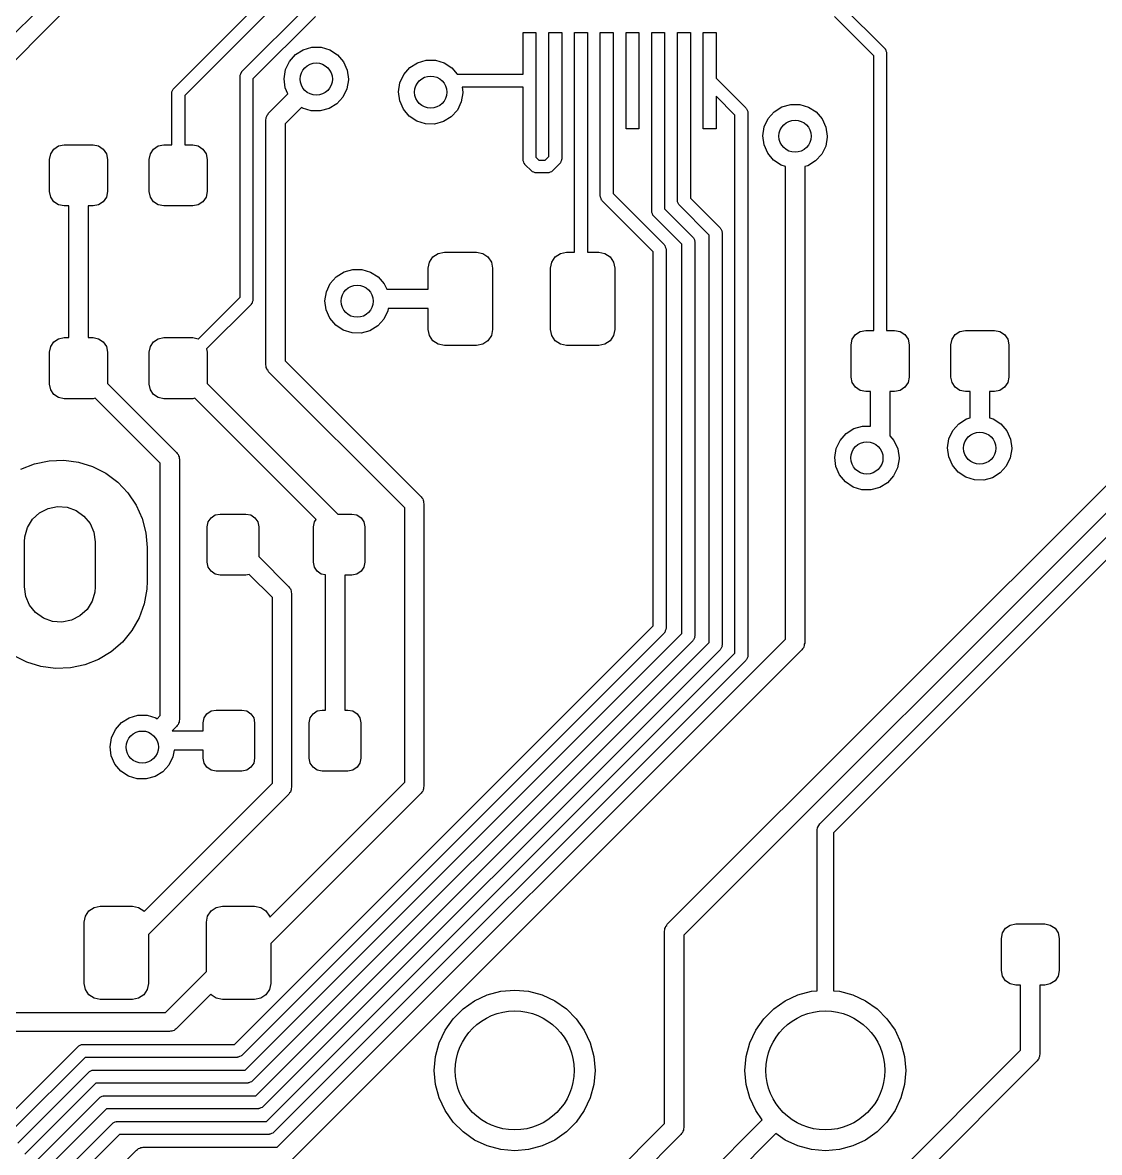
# Model space of a CAD drawing. Extents: x 74 to 208, y -143 to -31.
# Drawn here: x 88.04 to 104.78, y -90.56 to -72.99 of the extents above; entities that cross this region are included whole.
import ezdxf

# ---------------------------------------------------------------- set-up
doc = ezdxf.new("R2010")
doc.units = 0
doc.layers.add('BLACK', color=7, linetype='CONTINUOUS')

msp = doc.modelspace()

# ---------------------------------------------------------------- linework, layer by layer
at = {"layer": 'BLACK', "linetype": 'CONTINUOUS'}
for p, q in [((90.3917, -74.0081), (92.0814, -72.3184)), ((92.1935, -72.4891), (90.5624, -74.1202)), ((87.4902, -73.5805), (88.4782, -72.5925)), ((91.4532, -73.7463), (92.4816, -72.7179)), ((100.775, -72.7179), (101.445, -73.3877)), ((88.6258, -72.8692), (87.6584, -73.8366)), ((92.5938, -72.8886), (91.6239, -73.8585)), ((101.274, -73.4998), (100.663, -72.8886)), ((95.8232, -73.7886), (95.8232, -73.1386)), ((95.8232, -73.1386), (96.0232, -73.1386)), ((96.0232, -73.1386), (96.0232, -75.078)), ((96.2232, -75.065), (96.2232, -73.1386)), ((96.2232, -73.1386), (96.4232, -73.1386)), ((96.4232, -73.1386), (96.4232, -75.1064)), ((96.6232, -76.5564), (96.6232, -73.1386)), ((96.6232, -73.1386), (96.8232, -73.1386)), ((96.8232, -73.1386), (96.8232, -76.5564)), ((97.0232, -75.6856), (97.0232, -73.1386)), ((97.0232, -73.1386), (97.2232, -73.1386)), ((97.2232, -73.1386), (97.2232, -75.6442)), ((97.4232, -74.6386), (97.4232, -73.1386)), ((97.4232, -73.1386), (97.6232, -73.1386)), ((97.6232, -73.1386), (97.6232, -74.6386)), ((97.8232, -75.9206), (97.8232, -73.1386)), ((97.8232, -73.1386), (98.0232, -73.1386)), ((98.0232, -73.1386), (98.0232, -75.8792)), ((98.2232, -75.7556), (98.2232, -73.1386)), ((98.2232, -73.1386), (98.4232, -73.1386)), ((98.4232, -73.1386), (98.4232, -75.7142)), ((98.6232, -74.6386), (98.6232, -73.1386)), ((98.6232, -73.1386), (98.8232, -73.1386)), ((98.8232, -73.1386), (98.8232, -73.8472)), ((92.2843, -73.4824), (92.4042, -73.4068)), ((92.4042, -73.4068), (92.5405, -73.3678)), ((92.5405, -73.3678), (92.6823, -73.3687)), ((92.6823, -73.3687), (92.8181, -73.4093)), ((92.8181, -73.4093), (92.9371, -73.4864)), ((101.445, -73.3877), (101.449, -73.3949)), ((101.449, -73.3949), (101.455, -73.3996)), ((101.455, -73.3996), (101.462, -73.4219)), ((101.462, -73.4219), (101.473, -73.4428)), ((92.1302, -73.717), (92.1905, -73.5887)), ((92.1905, -73.5887), (92.2843, -73.4824)), ((92.9371, -73.4864), (93.0296, -73.5938)), ((93.0296, -73.5938), (93.0883, -73.7229)), ((94.0623, -73.6856), (94.1822, -73.61)), ((94.1822, -73.61), (94.3185, -73.571)), ((94.3185, -73.571), (94.4603, -73.5719)), ((94.4603, -73.5719), (94.5961, -73.6125)), ((94.5961, -73.6125), (94.7151, -73.6896)), ((101.274, -77.7716), (101.274, -73.4998)), ((101.473, -73.4428), (101.472, -73.4507)), ((101.472, -73.4507), (101.474, -73.4584)), ((101.474, -73.4584), (101.474, -77.7716)), ((91.4251, -73.8014), (91.4358, -73.7805)), ((91.4358, -73.7805), (91.443, -73.7583)), ((91.443, -73.7583), (91.4495, -73.7535)), ((91.4495, -73.7535), (91.4532, -73.7463)), ((92.1084, -73.8571), (92.1302, -73.717)), ((93.0883, -73.7229), (93.1084, -73.8632)), ((93.9082, -73.9202), (93.9685, -73.7919)), ((93.9685, -73.7919), (94.0623, -73.6856)), ((94.7151, -73.6896), (94.8004, -73.7886)), ((94.8004, -73.7886), (95.8232, -73.7886)), ((91.4239, -73.817), (91.4264, -73.8094)), ((91.4239, -77.2561), (91.4239, -73.817)), ((91.4264, -73.8094), (91.4251, -73.8014)), ((91.6239, -73.8585), (91.6239, -77.2975)), ((92.1268, -73.9977), (92.1084, -73.8571)), ((93.1083, -73.8754), (93.0847, -74.0152)), ((93.1084, -73.8632), (93.1083, -73.8754)), ((93.8864, -74.0603), (93.9082, -73.9202)), ((98.8232, -73.8472), (99.2878, -74.3118)), ((90.3624, -74.0788), (90.3649, -74.0711)), ((90.3624, -74.8868), (90.3624, -74.0788)), ((90.3636, -74.0632), (90.3743, -74.0423)), ((90.3649, -74.0711), (90.3636, -74.0632)), ((90.3743, -74.0423), (90.3815, -74.02)), ((90.3815, -74.02), (90.388, -74.0153)), ((90.388, -74.0153), (90.3917, -74.0081)), ((90.5624, -74.1202), (90.5624, -74.8868)), ((91.8673, -74.3921), (92.1681, -74.0914)), ((92.1681, -74.0914), (92.1268, -73.9977)), ((93.0229, -74.1428), (92.9278, -74.2479)), ((93.0847, -74.0152), (93.0229, -74.1428)), ((93.9048, -74.2009), (93.8864, -74.0603)), ((94.8863, -74.0786), (94.8627, -74.2184)), ((95.8232, -73.9886), (94.8753, -73.9886)), ((94.8753, -73.9886), (94.8864, -74.0664)), ((94.8864, -74.0664), (94.8863, -74.0786)), ((95.8232, -75.1194), (95.8232, -73.9886)), ((99.1171, -74.4239), (98.8232, -74.13)), ((98.8232, -74.13), (98.8232, -74.6386)), ((92.3788, -74.3049), (92.1234, -74.5603)), ((92.3931, -74.3145), (92.3788, -74.3049)), ((92.5285, -74.3568), (92.3931, -74.3145)), ((92.9278, -74.2479), (92.807, -74.3221)), ((93.9619, -74.3306), (93.9048, -74.2009)), ((94.8627, -74.2184), (94.8009, -74.346)), ((99.2878, -74.3118), (99.2915, -74.319)), ((99.2915, -74.319), (99.298, -74.3237)), ((99.7265, -74.3714), (99.8464, -74.2958)), ((99.8464, -74.2958), (99.9827, -74.2568)), ((99.9827, -74.2568), (100.125, -74.2577)), ((100.125, -74.2577), (100.26, -74.2983)), ((100.26, -74.2983), (100.379, -74.3754)), ((91.8234, -74.4982), (91.8285, -74.4791)), ((91.8285, -74.4594), (91.8384, -74.4423)), ((91.8285, -74.4791), (91.8285, -74.4594)), ((91.8384, -74.4423), (91.8435, -74.4232)), ((91.8435, -74.4232), (91.8575, -74.4092)), ((91.8575, -74.4092), (91.8673, -74.3921)), ((92.6702, -74.3594), (92.5285, -74.3568)), ((92.807, -74.3221), (92.6702, -74.3594)), ((94.0531, -74.4391), (93.9619, -74.3306)), ((94.1711, -74.5177), (94.0531, -74.4391)), ((94.7058, -74.4511), (94.585, -74.5253)), ((94.8009, -74.346), (94.7058, -74.4511)), ((99.1171, -82.7908), (99.1171, -74.4239)), ((99.298, -74.3237), (99.3052, -74.346)), ((99.3052, -74.346), (99.3159, -74.3669)), ((99.3159, -74.3669), (99.3146, -74.3748)), ((99.3146, -74.3748), (99.3171, -74.3825)), ((99.3171, -74.3825), (99.3171, -82.8323)), ((99.5724, -74.606), (99.6327, -74.4777)), ((99.6327, -74.4777), (99.7265, -74.3714)), ((100.379, -74.3754), (100.472, -74.4828)), ((100.472, -74.4828), (100.531, -74.6119)), ((91.8234, -78.3082), (91.8234, -74.4982)), ((92.1234, -74.5603), (92.1234, -78.2461)), ((94.3065, -74.56), (94.1711, -74.5177)), ((94.4482, -74.5626), (94.3065, -74.56)), ((94.585, -74.5253), (94.4482, -74.5626)), ((97.6232, -74.6386), (97.4232, -74.6386)), ((98.8232, -74.6386), (98.6232, -74.6386)), ((99.5506, -74.7461), (99.5724, -74.606)), ((100.531, -74.6119), (100.551, -74.7522)), ((99.569, -74.8867), (99.5506, -74.7461)), ((100.55, -74.7644), (100.527, -74.9042)), ((100.551, -74.7522), (100.55, -74.7644)), ((88.4795, -75.0257), (88.5283, -74.9527)), ((88.5283, -74.9527), (88.6013, -74.9039)), ((88.6013, -74.9039), (88.6874, -74.8868)), ((88.6874, -74.8868), (89.1374, -74.8868)), ((89.1374, -74.8868), (89.2235, -74.9039)), ((89.2235, -74.9039), (89.2965, -74.9527)), ((89.2965, -74.9527), (89.3453, -75.0257)), ((90.0295, -75.0257), (90.0783, -74.9527)), ((90.0783, -74.9527), (90.1513, -74.9039)), ((90.1513, -74.9039), (90.2374, -74.8868)), ((90.2374, -74.8868), (90.3624, -74.8868)), ((90.5624, -74.8868), (90.6874, -74.8868)), ((90.6874, -74.8868), (90.7735, -74.9039)), ((90.7735, -74.9039), (90.8465, -74.9527)), ((90.8465, -74.9527), (90.8953, -75.0257)), ((99.6261, -75.0164), (99.569, -74.8867)), ((99.7173, -75.1249), (99.6261, -75.0164)), ((100.527, -74.9042), (100.465, -75.0318)), ((88.4624, -75.1118), (88.4795, -75.0257)), ((88.4624, -75.6118), (88.4624, -75.1118)), ((89.3453, -75.0257), (89.3624, -75.1118)), ((89.3624, -75.1118), (89.3624, -75.6118)), ((90.0124, -75.1118), (90.0295, -75.0257)), ((90.0124, -75.6118), (90.0124, -75.1118)), ((90.8953, -75.0257), (90.9124, -75.1118)), ((90.9124, -75.1118), (90.9124, -75.6118)), ((95.8257, -75.1271), (95.8232, -75.1194)), ((95.8244, -75.135), (95.8257, -75.1271)), ((95.8351, -75.1559), (95.8244, -75.135)), ((95.8423, -75.1782), (95.8351, -75.1559)), ((95.8488, -75.1829), (95.8423, -75.1782)), ((95.8525, -75.1901), (95.8488, -75.1829)), ((95.9571, -75.2947), (95.8525, -75.1901)), ((96.0232, -75.078), (96.0692, -75.124)), ((96.0692, -75.124), (96.1642, -75.124)), ((96.1642, -75.124), (96.2232, -75.065)), ((96.3939, -75.1771), (96.2763, -75.2947)), ((96.3976, -75.1699), (96.3939, -75.1771)), ((96.4041, -75.1652), (96.3976, -75.1699)), ((96.4113, -75.1429), (96.4041, -75.1652)), ((96.422, -75.122), (96.4113, -75.1429)), ((96.4232, -75.1064), (96.4207, -75.1141)), ((96.4207, -75.1141), (96.422, -75.122)), ((99.8353, -75.2035), (99.7173, -75.1249)), ((100.37, -75.1369), (100.249, -75.2111)), ((100.465, -75.0318), (100.37, -75.1369)), ((95.9643, -75.2984), (95.9571, -75.2947)), ((95.969, -75.3049), (95.9643, -75.2984)), ((95.9913, -75.3121), (95.969, -75.3049)), ((96.0122, -75.3228), (95.9913, -75.3121)), ((96.0201, -75.3215), (96.0122, -75.3228)), ((96.0278, -75.324), (96.0201, -75.3215)), ((96.2056, -75.324), (96.0278, -75.324)), ((96.2133, -75.3215), (96.2056, -75.324)), ((96.2212, -75.3228), (96.2133, -75.3215)), ((96.2421, -75.3121), (96.2212, -75.3228)), ((96.2644, -75.3049), (96.2421, -75.3121)), ((96.2691, -75.2984), (96.2644, -75.3049)), ((96.2763, -75.2947), (96.2691, -75.2984)), ((99.9006, -75.2239), (99.8353, -75.2035)), ((99.9006, -82.5723), (99.9006, -75.2239)), ((100.249, -75.2111), (100.201, -75.2243)), ((100.201, -75.2243), (100.201, -82.6344)), ((88.4795, -75.6979), (88.4624, -75.6118)), ((88.5283, -75.7709), (88.4795, -75.6979)), ((89.3453, -75.6979), (89.2965, -75.7709)), ((89.3624, -75.6118), (89.3453, -75.6979)), ((90.0295, -75.6979), (90.0124, -75.6118)), ((90.0783, -75.7709), (90.0295, -75.6979)), ((90.8953, -75.6979), (90.8465, -75.7709)), ((90.9124, -75.6118), (90.8953, -75.6979)), ((97.0257, -75.6933), (97.0232, -75.6856)), ((97.0244, -75.7012), (97.0257, -75.6933)), ((97.0351, -75.7221), (97.0244, -75.7012)), ((97.0423, -75.7444), (97.0351, -75.7221)), ((97.2232, -75.6442), (98.0161, -76.4371)), ((98.4232, -75.7142), (98.8883, -76.1793)), ((88.6013, -75.8197), (88.5283, -75.7709)), ((88.6874, -75.8368), (88.6013, -75.8197)), ((88.7624, -75.8368), (88.6874, -75.8368)), ((88.7624, -77.884), (88.7624, -75.8368)), ((89.1374, -75.8368), (89.0624, -75.8368)), ((89.0624, -75.8368), (89.0624, -77.884)), ((89.2235, -75.8197), (89.1374, -75.8368)), ((89.2965, -75.7709), (89.2235, -75.8197)), ((90.1513, -75.8197), (90.0783, -75.7709)), ((90.2374, -75.8368), (90.1513, -75.8197)), ((90.6874, -75.8368), (90.2374, -75.8368)), ((90.7735, -75.8197), (90.6874, -75.8368)), ((90.8465, -75.7709), (90.7735, -75.8197)), ((97.0488, -75.7491), (97.0423, -75.7444)), ((97.0525, -75.7563), (97.0488, -75.7491)), ((97.8454, -76.5492), (97.0525, -75.7563)), ((98.0232, -75.8792), (98.4634, -76.3194)), ((98.2257, -75.7633), (98.2232, -75.7556)), ((98.2244, -75.7713), (98.2257, -75.7633)), ((98.2351, -75.7921), (98.2244, -75.7713)), ((98.2423, -75.8144), (98.2351, -75.7921)), ((98.2488, -75.8192), (98.2423, -75.8144)), ((98.2525, -75.8264), (98.2488, -75.8192)), ((98.7176, -76.2915), (98.2525, -75.8264)), ((97.8257, -75.9283), (97.8232, -75.9206)), ((97.8244, -75.9363), (97.8257, -75.9283)), ((97.8351, -75.9571), (97.8244, -75.9363)), ((97.8423, -75.9794), (97.8351, -75.9571)), ((97.8488, -75.9841), (97.8423, -75.9794)), ((97.8525, -75.9913), (97.8488, -75.9841)), ((98.2927, -76.4315), (97.8525, -75.9913)), ((98.8883, -76.1793), (98.892, -76.1865)), ((98.892, -76.1865), (98.8985, -76.1913)), ((98.8985, -76.1913), (98.9057, -76.2135)), ((98.9057, -76.2135), (98.9164, -76.2344)), ((98.9164, -76.2344), (98.9151, -76.2424)), ((98.9151, -76.2424), (98.9176, -76.25)), ((98.9176, -76.25), (98.9176, -82.6668)), ((98.4634, -76.3194), (98.4671, -76.3266)), ((98.4671, -76.3266), (98.4736, -76.3313)), ((98.4736, -76.3313), (98.4808, -76.3536)), ((98.4808, -76.3536), (98.4915, -76.3745)), ((98.4915, -76.3745), (98.4902, -76.3824)), ((98.4902, -76.3824), (98.4927, -76.3901)), ((98.4927, -76.3901), (98.4927, -82.5267)), ((98.7176, -82.6254), (98.7176, -76.2915)), ((94.4224, -76.6296), (94.5035, -76.5754)), ((94.5035, -76.5754), (94.5992, -76.5564)), ((94.5992, -76.5564), (95.0992, -76.5564)), ((95.0992, -76.5564), (95.1949, -76.5754)), ((95.1949, -76.5754), (95.276, -76.6296)), ((96.3224, -76.6296), (96.4035, -76.5754)), ((96.4035, -76.5754), (96.4992, -76.5564)), ((96.4992, -76.5564), (96.6232, -76.5564)), ((96.8232, -76.5564), (96.9992, -76.5564)), ((96.9992, -76.5564), (97.0949, -76.5754)), ((97.0949, -76.5754), (97.176, -76.6296)), ((97.8454, -82.3676), (97.8454, -76.5492)), ((98.0161, -76.4371), (98.0198, -76.4443)), ((98.0198, -76.4443), (98.0263, -76.449)), ((98.0263, -76.449), (98.0335, -76.4713)), ((98.0335, -76.4713), (98.0442, -76.4922)), ((98.0442, -76.4922), (98.0429, -76.5001)), ((98.0429, -76.5001), (98.0454, -76.5078)), ((98.0454, -76.5078), (98.0454, -82.409)), ((98.2927, -82.4853), (98.2927, -76.4315)), ((94.3492, -76.8064), (94.3682, -76.7107)), ((94.3682, -76.7107), (94.4224, -76.6296)), ((95.276, -76.6296), (95.3302, -76.7107)), ((95.3302, -76.7107), (95.3492, -76.8064)), ((96.2492, -76.8064), (96.2682, -76.7107)), ((96.2682, -76.7107), (96.3224, -76.6296)), ((97.176, -76.6296), (97.2302, -76.7107)), ((97.2302, -76.7107), (97.2492, -76.8064)), ((92.8255, -77.0431), (92.9193, -76.9368)), ((92.9193, -76.9368), (93.0392, -76.8612)), ((93.0392, -76.8612), (93.1755, -76.8222)), ((93.1755, -76.8222), (93.3173, -76.8231)), ((93.3173, -76.8231), (93.4531, -76.8637)), ((93.4531, -76.8637), (93.5721, -76.9408)), ((93.5721, -76.9408), (93.6646, -77.0482)), ((94.3492, -77.1314), (94.3492, -76.8064)), ((95.3492, -76.8064), (95.3492, -77.7564)), ((96.2492, -77.7564), (96.2492, -76.8064)), ((97.2492, -76.8064), (97.2492, -77.7564)), ((92.7652, -77.1714), (92.8255, -77.0431)), ((93.6646, -77.0482), (93.7024, -77.1314)), ((93.7024, -77.1314), (94.3492, -77.1314)), ((90.7767, -77.9033), (91.4239, -77.2561)), ((91.6239, -77.2975), (91.6214, -77.3052)), ((91.6214, -77.3052), (91.6227, -77.3131)), ((92.7434, -77.3115), (92.7652, -77.1714)), ((91.5946, -77.3682), (90.9027, -78.0601)), ((91.5983, -77.361), (91.5946, -77.3682)), ((91.6048, -77.3563), (91.5983, -77.361)), ((91.612, -77.334), (91.6048, -77.3563)), ((91.6227, -77.3131), (91.612, -77.334)), ((92.7618, -77.4521), (92.7434, -77.3115)), ((92.8189, -77.5818), (92.7618, -77.4521)), ((93.7197, -77.4696), (93.6579, -77.5972)), ((93.7262, -77.4314), (93.7197, -77.4696)), ((94.3492, -77.4314), (93.7262, -77.4314)), ((94.3492, -77.7564), (94.3492, -77.4314)), ((92.9101, -77.6903), (92.8189, -77.5818)), ((93.6579, -77.5972), (93.5628, -77.7023)), ((93.0281, -77.7689), (92.9101, -77.6903)), ((93.1635, -77.8112), (93.0281, -77.7689)), ((93.3052, -77.8138), (93.1635, -77.8112)), ((93.442, -77.7765), (93.3052, -77.8138)), ((93.5628, -77.7023), (93.442, -77.7765)), ((94.3682, -77.8521), (94.3492, -77.7564)), ((95.3492, -77.7564), (95.3302, -77.8521)), ((96.2682, -77.8521), (96.2492, -77.7564)), ((97.2492, -77.7564), (97.2302, -77.8521)), ((100.99, -77.8375), (101.063, -77.7887)), ((101.063, -77.7887), (101.149, -77.7716)), ((101.149, -77.7716), (101.274, -77.7716)), ((101.474, -77.7716), (101.599, -77.7716)), ((101.599, -77.7716), (101.685, -77.7887)), ((101.685, -77.7887), (101.758, -77.8375)), ((102.54, -77.8375), (102.613, -77.7887)), ((102.613, -77.7887), (102.699, -77.7716)), ((102.699, -77.7716), (103.149, -77.7716)), ((103.149, -77.7716), (103.235, -77.7887)), ((103.235, -77.7887), (103.308, -77.8375)), ((88.4795, -78.0229), (88.5283, -77.9499)), ((88.5283, -77.9499), (88.6013, -77.9011)), ((88.6013, -77.9011), (88.6874, -77.884)), ((88.6874, -77.884), (88.7624, -77.884)), ((89.0624, -77.884), (89.1374, -77.884)), ((89.1374, -77.884), (89.2235, -77.9011)), ((89.2235, -77.9011), (89.2965, -77.9499)), ((89.2965, -77.9499), (89.3453, -78.0229)), ((90.0295, -78.0229), (90.0783, -77.9499)), ((90.0783, -77.9499), (90.1513, -77.9011)), ((90.1513, -77.9011), (90.2374, -77.884)), ((90.2374, -77.884), (90.6874, -77.884)), ((90.6874, -77.884), (90.7735, -77.9011)), ((90.7735, -77.9011), (90.7767, -77.9033)), ((94.4224, -77.9332), (94.3682, -77.8521)), ((94.5035, -77.9874), (94.4224, -77.9332)), ((94.5992, -78.0064), (94.5035, -77.9874)), ((95.0992, -78.0064), (94.5992, -78.0064)), ((95.1949, -77.9874), (95.0992, -78.0064)), ((95.276, -77.9332), (95.1949, -77.9874)), ((95.3302, -77.8521), (95.276, -77.9332)), ((96.3224, -77.9332), (96.2682, -77.8521)), ((96.4035, -77.9874), (96.3224, -77.9332)), ((96.4992, -78.0064), (96.4035, -77.9874)), ((96.9992, -78.0064), (96.4992, -78.0064)), ((97.0949, -77.9874), (96.9992, -78.0064)), ((97.176, -77.9332), (97.0949, -77.9874)), ((97.2302, -77.8521), (97.176, -77.9332)), ((100.924, -77.9966), (100.941, -77.9105)), ((100.924, -78.4966), (100.924, -77.9966)), ((100.941, -77.9105), (100.99, -77.8375)), ((101.758, -77.8375), (101.807, -77.9105)), ((101.807, -77.9105), (101.824, -77.9966)), ((101.824, -77.9966), (101.824, -78.4966)), ((102.474, -77.9966), (102.491, -77.9105)), ((102.474, -78.4966), (102.474, -77.9966)), ((102.491, -77.9105), (102.54, -77.8375)), ((103.308, -77.8375), (103.357, -77.9105)), ((103.357, -77.9105), (103.374, -77.9966)), ((103.374, -77.9966), (103.374, -78.4966)), ((88.4624, -78.109), (88.4795, -78.0229)), ((88.4624, -78.609), (88.4624, -78.109)), ((89.3453, -78.0229), (89.3624, -78.109)), ((89.3624, -78.109), (89.3624, -78.5969)), ((90.0124, -78.109), (90.0295, -78.0229)), ((90.0124, -78.609), (90.0124, -78.109)), ((90.9027, -78.0601), (90.9124, -78.109)), ((90.9124, -78.109), (90.9124, -78.5969)), ((91.8285, -78.3273), (91.8234, -78.3082)), ((91.8285, -78.347), (91.8285, -78.3273)), ((91.8384, -78.3641), (91.8285, -78.347)), ((92.1234, -78.2461), (94.2385, -80.3611)), ((91.8435, -78.3832), (91.8384, -78.3641)), ((91.8575, -78.3972), (91.8435, -78.3832)), ((91.8673, -78.4143), (91.8575, -78.3972)), ((93.9824, -80.5293), (91.8673, -78.4143)), ((98.0649, -87.0077), (106.638, -78.4345)), ((100.941, -78.5827), (100.924, -78.4966)), ((101.824, -78.4966), (101.807, -78.5827)), ((102.491, -78.5827), (102.474, -78.4966)), ((103.374, -78.4966), (103.357, -78.5827)), ((88.4795, -78.6951), (88.4624, -78.609)), ((88.5283, -78.7681), (88.4795, -78.6951)), ((89.3624, -78.5969), (90.4361, -79.6705)), ((90.0295, -78.6951), (90.0124, -78.609)), ((90.0783, -78.7681), (90.0295, -78.6951)), ((90.9124, -78.5969), (92.9427, -80.6272)), ((106.786, -78.7112), (98.321, -87.1759)), ((100.99, -78.6557), (100.941, -78.5827)), ((101.063, -78.7045), (100.99, -78.6557)), ((101.149, -78.7216), (101.063, -78.7045)), ((101.685, -78.7045), (101.599, -78.7216)), ((101.758, -78.6557), (101.685, -78.7045)), ((101.807, -78.5827), (101.758, -78.6557)), ((102.54, -78.6557), (102.491, -78.5827)), ((102.613, -78.7045), (102.54, -78.6557)), ((102.699, -78.7216), (102.613, -78.7045)), ((103.235, -78.7045), (103.149, -78.7216)), ((103.308, -78.6557), (103.235, -78.7045)), ((103.357, -78.5827), (103.308, -78.6557)), ((88.6013, -78.8169), (88.5283, -78.7681)), ((88.6874, -78.834), (88.6013, -78.8169)), ((89.1374, -78.834), (88.6874, -78.834)), ((89.169, -78.8277), (89.1374, -78.834)), ((90.18, -79.8387), (89.169, -78.8277)), ((90.1513, -78.8169), (90.0783, -78.7681)), ((90.2374, -78.834), (90.1513, -78.8169)), ((90.6874, -78.834), (90.2374, -78.834)), ((90.719, -78.8277), (90.6874, -78.834)), ((92.6037, -80.7125), (90.719, -78.8277)), ((101.224, -78.7216), (101.149, -78.7216)), ((101.224, -79.2614), (101.224, -78.7216)), ((101.599, -78.7216), (101.524, -78.7216)), ((101.524, -78.7216), (101.524, -79.4109)), ((102.774, -78.7216), (102.699, -78.7216)), ((102.774, -79.1307), (102.774, -78.7216)), ((103.149, -78.7216), (103.074, -78.7216)), ((103.074, -78.7216), (103.074, -79.1329)), ((100.434, -85.4441), (106.668, -79.2104)), ((102.503, -79.3291), (102.597, -79.2228)), ((102.597, -79.2228), (102.717, -79.1472)), ((102.717, -79.1472), (102.774, -79.1307)), ((103.074, -79.1329), (103.131, -79.1497)), ((103.131, -79.1497), (103.249, -79.2268)), ((103.249, -79.2268), (103.342, -79.3342)), ((100.75, -79.4815), (100.844, -79.3752)), ((100.844, -79.3752), (100.964, -79.2996)), ((100.964, -79.2996), (101.1, -79.2606)), ((101.1, -79.2606), (101.224, -79.2614)), ((101.524, -79.4109), (101.589, -79.4866)), ((102.443, -79.4574), (102.503, -79.3291)), ((103.342, -79.3342), (103.401, -79.4633)), ((106.808, -79.4238), (100.647, -85.5843)), ((100.69, -79.6098), (100.75, -79.4815)), ((101.589, -79.4866), (101.648, -79.6157)), ((102.421, -79.5975), (102.443, -79.4574)), ((103.401, -79.4633), (103.421, -79.6036)), ((90.4361, -79.6705), (90.4459, -79.6876)), ((90.4459, -79.6876), (90.4599, -79.7016)), ((90.4599, -79.7016), (90.465, -79.7207)), ((90.465, -79.7207), (90.4749, -79.7378)), ((90.4749, -79.7378), (90.4749, -79.7575)), ((90.4749, -79.7575), (90.48, -79.7766)), ((100.668, -79.7499), (100.69, -79.6098)), ((100.687, -79.8905), (100.668, -79.7499)), ((101.648, -79.6157), (101.668, -79.756)), ((101.668, -79.756), (101.668, -79.7682)), ((102.439, -79.7381), (102.421, -79.5975)), ((102.496, -79.8678), (102.439, -79.7381)), ((103.397, -79.7556), (103.335, -79.8832)), ((103.421, -79.6158), (103.397, -79.7556)), ((103.421, -79.6036), (103.421, -79.6158)), ((88.0153, -79.9318), (88.2292, -79.8474)), ((88.2292, -79.8474), (88.4543, -79.8001)), ((88.4543, -79.8001), (88.6841, -79.7915)), ((88.6841, -79.7915), (88.912, -79.8217)), ((88.912, -79.8217), (89.1317, -79.8899)), ((89.1317, -79.8899), (89.3367, -79.9941)), ((90.18, -83.7625), (90.18, -79.8387)), ((90.48, -79.7766), (90.48, -83.8246)), ((100.744, -80.0202), (100.687, -79.8905)), ((101.645, -79.908), (101.583, -80.0356)), ((101.668, -79.7682), (101.645, -79.908)), ((102.588, -79.9763), (102.496, -79.8678)), ((103.335, -79.8832), (103.24, -79.9883)), ((89.3367, -79.9941), (89.5212, -80.1314)), ((100.835, -80.1287), (100.744, -80.0202)), ((101.583, -80.0356), (101.488, -80.1407)), ((102.706, -80.0549), (102.588, -79.9763)), ((102.841, -80.0972), (102.706, -80.0549)), ((102.983, -80.0998), (102.841, -80.0972)), ((103.119, -80.0625), (102.983, -80.0998)), ((103.24, -79.9883), (103.119, -80.0625)), ((89.5212, -80.1314), (89.6799, -80.2978)), ((100.953, -80.2073), (100.835, -80.1287)), ((101.088, -80.2496), (100.953, -80.2073)), ((101.23, -80.2522), (101.088, -80.2496)), ((101.367, -80.2149), (101.23, -80.2522)), ((101.488, -80.1407), (101.367, -80.2149)), ((89.6799, -80.2978), (89.8083, -80.4886)), ((94.2385, -80.3611), (94.2483, -80.3782)), ((94.2483, -80.3782), (94.2623, -80.3922)), ((94.2623, -80.3922), (94.2674, -80.4113)), ((94.2674, -80.4113), (94.2773, -80.4284)), ((94.2773, -80.4284), (94.2773, -80.4481)), ((94.2773, -80.4481), (94.2824, -80.4672)), ((94.2824, -80.4672), (94.2824, -84.8614)), ((88.1962, -80.7094), (88.3061, -80.6084)), ((88.3061, -80.6084), (88.4391, -80.5406)), ((88.4391, -80.5406), (88.5855, -80.5111)), ((88.5855, -80.5111), (88.7344, -80.522)), ((88.7344, -80.522), (88.8748, -80.5726)), ((88.8748, -80.5726), (88.9965, -80.6591)), ((89.8083, -80.4886), (89.9028, -80.6983)), ((90.9716, -80.6858), (91.0365, -80.6424)), ((91.0365, -80.6424), (91.113, -80.6272)), ((91.113, -80.6272), (91.513, -80.6272)), ((91.513, -80.6272), (91.5895, -80.6424)), ((91.5895, -80.6424), (91.6544, -80.6858)), ((92.9427, -80.6272), (93.163, -80.6272)), ((93.163, -80.6272), (93.2395, -80.6424)), ((93.2395, -80.6424), (93.3044, -80.6858)), ((93.9824, -84.7993), (93.9824, -80.5293)), ((88.1175, -80.8363), (88.1962, -80.7094)), ((88.9965, -80.6591), (89.0904, -80.7751)), ((89.0904, -80.7751), (89.1497, -80.9121)), ((89.9028, -80.6983), (89.9606, -80.9209)), ((90.913, -80.8272), (90.9282, -80.7507)), ((90.9282, -80.7507), (90.9716, -80.6858)), ((91.6544, -80.6858), (91.6978, -80.7507)), ((91.6978, -80.7507), (91.713, -80.8272)), ((92.563, -80.8272), (92.5782, -80.7507)), ((92.5782, -80.7507), (92.6037, -80.7125)), ((93.3044, -80.6858), (93.3478, -80.7507)), ((93.3478, -80.7507), (93.363, -80.8272)), ((88.07, -81.06), (88.0759, -80.9797)), ((88.0759, -80.9797), (88.1175, -80.8363)), ((89.1497, -80.9121), (89.17, -81.06)), ((89.9606, -80.9209), (89.98, -81.15)), ((90.913, -81.3772), (90.913, -80.8272)), ((91.713, -80.8272), (91.713, -81.2901)), ((92.563, -81.3772), (92.563, -80.8272)), ((93.363, -80.8272), (93.363, -81.3772)), ((88.07, -81.76), (88.07, -81.06)), ((89.17, -81.06), (89.17, -81.76)), ((89.98, -81.15), (89.98, -81.67)), ((91.713, -81.2901), (92.1811, -81.7581)), ((90.9282, -81.4537), (90.913, -81.3772)), ((90.9716, -81.5186), (90.9282, -81.4537)), ((91.0365, -81.562), (90.9716, -81.5186)), ((92.5782, -81.4537), (92.563, -81.3772)), ((92.6216, -81.5186), (92.5782, -81.4537)), ((92.6865, -81.562), (92.6216, -81.5186)), ((93.3044, -81.5186), (93.2395, -81.562)), ((93.3478, -81.4537), (93.3044, -81.5186)), ((93.363, -81.3772), (93.3478, -81.4537)), ((89.98, -81.67), (89.974, -81.798)), ((91.113, -81.5772), (91.0365, -81.562)), ((91.513, -81.5772), (91.113, -81.5772)), ((91.5654, -81.5668), (91.513, -81.5772)), ((91.925, -81.9263), (91.5654, -81.5668)), ((92.75, -81.5746), (92.6865, -81.562)), ((92.75, -83.6752), (92.75, -81.5746)), ((93.163, -81.5772), (93.05, -81.5772)), ((93.05, -81.5772), (93.05, -83.6752)), ((93.2395, -81.562), (93.163, -81.5772)), ((88.0903, -81.9079), (88.07, -81.76)), ((89.1641, -81.8403), (89.1225, -81.9837)), ((89.17, -81.76), (89.1641, -81.8403)), ((89.974, -81.798), (89.933, -82.0243)), ((92.1811, -81.7581), (92.1909, -81.7752)), ((92.1909, -81.7752), (92.2049, -81.7892)), ((92.2049, -81.7892), (92.21, -81.8083)), ((92.21, -81.8083), (92.2199, -81.8254)), ((92.2199, -81.8254), (92.2199, -81.8451)), ((92.2199, -81.8451), (92.225, -81.8642)), ((92.225, -81.8642), (92.225, -84.8766)), ((88.1495, -82.0449), (88.0903, -81.9079)), ((88.2435, -82.1609), (88.1495, -82.0449)), ((89.1225, -81.9837), (89.0438, -82.1106)), ((89.933, -82.0243), (89.8546, -82.2405)), ((91.925, -84.8145), (91.925, -81.9263)), ((88.3652, -82.2474), (88.2435, -82.1609)), ((88.9339, -82.2116), (88.8009, -82.2794)), ((89.0438, -82.1106), (88.9339, -82.2116)), ((88.5056, -82.298), (88.3652, -82.2474)), ((88.6545, -82.3089), (88.5056, -82.298)), ((88.8009, -82.2794), (88.6545, -82.3089)), ((89.8546, -82.2405), (89.7408, -82.4403)), ((91.3363, -88.8767), (97.8454, -82.3676)), ((89.7408, -82.4403), (89.595, -82.6181)), ((98.0161, -82.4797), (91.4484, -89.0474)), ((91.5018, -89.2762), (98.2927, -82.4853)), ((91.9982, -90.4747), (99.9006, -82.5723)), ((98.0198, -82.4725), (98.0161, -82.4797)), ((98.0263, -82.4678), (98.0198, -82.4725)), ((98.0335, -82.4455), (98.0263, -82.4678)), ((98.0442, -82.4247), (98.0335, -82.4455)), ((98.0454, -82.409), (98.0429, -82.4167)), ((98.0429, -82.4167), (98.0442, -82.4247)), ((98.4808, -82.5632), (98.4736, -82.5855)), ((98.4915, -82.5423), (98.4808, -82.5632)), ((98.4927, -82.5267), (98.4902, -82.5344)), ((98.4902, -82.5344), (98.4915, -82.5423)), ((89.595, -82.6181), (89.4213, -82.7689)), ((98.4634, -82.5974), (91.6139, -89.4469)), ((91.6673, -89.6757), (98.7176, -82.6254)), ((98.8883, -82.7375), (91.7794, -89.8464)), ((100.157, -82.7405), (92.1664, -90.7308)), ((98.4671, -82.5902), (98.4634, -82.5974)), ((98.4736, -82.5855), (98.4671, -82.5902)), ((98.892, -82.7303), (98.8883, -82.7375)), ((98.8985, -82.7256), (98.892, -82.7303)), ((98.9057, -82.7033), (98.8985, -82.7256)), ((98.9164, -82.6824), (98.9057, -82.7033)), ((98.9176, -82.6668), (98.9151, -82.6744)), ((98.9151, -82.6744), (98.9164, -82.6824)), ((100.167, -82.7234), (100.157, -82.7405)), ((100.181, -82.7094), (100.167, -82.7234)), ((100.186, -82.6904), (100.181, -82.7094)), ((100.195, -82.6733), (100.186, -82.6904)), ((100.201, -82.6344), (100.195, -82.6535)), ((100.195, -82.6535), (100.195, -82.6733)), ((88.1083, -82.9301), (87.9033, -82.8259)), ((88.328, -82.9983), (88.1083, -82.9301)), ((89.2247, -82.8882), (89.0108, -82.9726)), ((89.4213, -82.7689), (89.2247, -82.8882)), ((91.8327, -90.0752), (99.1171, -82.7908)), ((99.2878, -82.903), (91.9449, -90.2459)), ((99.2915, -82.8958), (99.2878, -82.903)), ((99.298, -82.891), (99.2915, -82.8958)), ((99.3052, -82.8688), (99.298, -82.891)), ((99.3159, -82.8479), (99.3052, -82.8688)), ((99.3171, -82.8323), (99.3146, -82.8399)), ((99.3146, -82.8399), (99.3159, -82.8479)), ((88.5559, -83.0285), (88.328, -82.9983)), ((88.7857, -83.0199), (88.5559, -83.0285)), ((89.0108, -82.9726), (88.7857, -83.0199)), ((89.5787, -83.871), (89.6986, -83.7954)), ((89.6986, -83.7954), (89.8349, -83.7564)), ((89.8349, -83.7564), (89.9767, -83.7573)), ((89.9767, -83.7573), (90.1125, -83.7979)), ((90.1125, -83.7979), (90.132, -83.8105)), ((90.132, -83.8105), (90.18, -83.7625)), ((90.85, -83.8752), (90.8652, -83.7987)), ((90.8652, -83.7987), (90.9086, -83.7338)), ((90.9086, -83.7338), (90.9735, -83.6904)), ((90.9735, -83.6904), (91.05, -83.6752)), ((91.05, -83.6752), (91.45, -83.6752)), ((91.45, -83.6752), (91.5265, -83.6904)), ((91.5265, -83.6904), (91.5914, -83.7338)), ((91.5914, -83.7338), (91.6348, -83.7987)), ((91.6348, -83.7987), (91.65, -83.8752)), ((92.5, -83.8752), (92.5152, -83.7987)), ((92.5152, -83.7987), (92.5586, -83.7338)), ((92.5586, -83.7338), (92.6235, -83.6904)), ((92.6235, -83.6904), (92.7, -83.6752)), ((92.7, -83.6752), (92.75, -83.6752)), ((93.05, -83.6752), (93.1, -83.6752)), ((93.1, -83.6752), (93.1765, -83.6904)), ((93.1765, -83.6904), (93.2414, -83.7338)), ((93.2414, -83.7338), (93.2848, -83.7987)), ((93.2848, -83.7987), (93.3, -83.8752)), ((89.4246, -84.1056), (89.4849, -83.9773)), ((89.4849, -83.9773), (89.5787, -83.871)), ((90.4361, -83.9307), (90.3665, -84.0002)), ((90.4459, -83.9136), (90.4361, -83.9307)), ((90.4599, -83.8996), (90.4459, -83.9136)), ((90.465, -83.8805), (90.4599, -83.8996)), ((90.4749, -83.8634), (90.465, -83.8805)), ((90.48, -83.8246), (90.4749, -83.8437)), ((90.4749, -83.8437), (90.4749, -83.8634)), ((90.85, -84.0002), (90.85, -83.8752)), ((91.65, -83.8752), (91.65, -84.4252)), ((92.5, -84.4252), (92.5, -83.8752)), ((93.3, -83.8752), (93.3, -84.4252)), ((89.4028, -84.2457), (89.4246, -84.1056)), ((90.3665, -84.0002), (90.85, -84.0002)), ((89.4212, -84.3863), (89.4028, -84.2457)), ((90.3966, -84.3002), (90.3791, -84.4038)), ((90.85, -84.3002), (90.3966, -84.3002)), ((90.85, -84.4252), (90.85, -84.3002)), ((89.4783, -84.516), (89.4212, -84.3863)), ((90.3791, -84.4038), (90.3173, -84.5314)), ((90.8652, -84.5017), (90.85, -84.4252)), ((90.9086, -84.5666), (90.8652, -84.5017)), ((91.6348, -84.5017), (91.5914, -84.5666)), ((91.65, -84.4252), (91.6348, -84.5017)), ((92.5152, -84.5017), (92.5, -84.4252)), ((92.5586, -84.5666), (92.5152, -84.5017)), ((93.2848, -84.5017), (93.2414, -84.5666)), ((93.3, -84.4252), (93.2848, -84.5017)), ((89.5695, -84.6245), (89.4783, -84.516)), ((89.6875, -84.7031), (89.5695, -84.6245)), ((90.2222, -84.6365), (90.1014, -84.7107)), ((90.3173, -84.5314), (90.2222, -84.6365)), ((90.9735, -84.61), (90.9086, -84.5666)), ((91.05, -84.6252), (90.9735, -84.61)), ((91.45, -84.6252), (91.05, -84.6252)), ((91.5265, -84.61), (91.45, -84.6252)), ((91.5914, -84.5666), (91.5265, -84.61)), ((92.6235, -84.61), (92.5586, -84.5666)), ((92.7, -84.6252), (92.6235, -84.61)), ((93.1, -84.6252), (92.7, -84.6252)), ((93.1765, -84.61), (93.1, -84.6252)), ((93.2414, -84.5666), (93.1765, -84.61)), ((89.8229, -84.7454), (89.6875, -84.7031)), ((89.9646, -84.748), (89.8229, -84.7454)), ((89.9313, -86.8081), (91.925, -84.8145)), ((90.1014, -84.7107), (89.9646, -84.748)), ((91.8837, -86.898), (93.9824, -84.7993)), ((94.2824, -84.8614), (94.2773, -84.8805)), ((92.1811, -84.9827), (89.9994, -87.1643)), ((94.2385, -84.9675), (91.8994, -87.3065)), ((92.1909, -84.9656), (92.1811, -84.9827)), ((92.2049, -84.9516), (92.1909, -84.9656)), ((92.21, -84.9325), (92.2049, -84.9516)), ((92.2199, -84.9154), (92.21, -84.9325)), ((92.225, -84.8766), (92.2199, -84.8957)), ((92.2199, -84.8957), (92.2199, -84.9154)), ((94.2483, -84.9504), (94.2385, -84.9675)), ((94.2623, -84.9364), (94.2483, -84.9504)), ((94.2674, -84.9173), (94.2623, -84.9364)), ((94.2773, -84.9002), (94.2674, -84.9173)), ((94.2773, -84.8805), (94.2773, -84.9002)), ((100.397, -85.5325), (100.401, -85.5105)), ((100.397, -88.0409), (100.397, -85.5325)), ((100.4, -85.5059), (100.402, -85.5034)), ((100.401, -85.5105), (100.4, -85.5059)), ((100.402, -85.5034), (100.403, -85.497)), ((100.403, -85.497), (100.419, -85.4711)), ((100.419, -85.4711), (100.434, -85.4441)), ((100.647, -85.5843), (100.647, -88.0409)), ((89.0726, -86.8004), (89.1537, -86.7462)), ((89.1537, -86.7462), (89.2494, -86.7272)), ((89.2494, -86.7272), (89.7494, -86.7272)), ((89.7494, -86.7272), (89.8451, -86.7462)), ((89.8451, -86.7462), (89.9262, -86.8004)), ((90.9726, -86.8004), (91.0537, -86.7462)), ((91.0537, -86.7462), (91.1494, -86.7272)), ((91.1494, -86.7272), (91.6494, -86.7272)), ((91.6494, -86.7272), (91.7451, -86.7462)), ((91.7451, -86.7462), (91.8262, -86.8004)), ((88.9994, -86.9772), (89.0184, -86.8815)), ((89.0184, -86.8815), (89.0726, -86.8004)), ((89.9262, -86.8004), (89.9313, -86.8081)), ((90.8994, -86.9772), (90.9184, -86.8815)), ((90.9184, -86.8815), (90.9726, -86.8004)), ((91.8262, -86.8004), (91.8804, -86.8815)), ((91.8804, -86.8815), (91.8837, -86.898)), ((88.9994, -87.9272), (88.9994, -86.9772)), ((90.8994, -87.7401), (90.8994, -86.9772)), ((98.021, -87.1138), (98.0261, -87.0947)), ((98.021, -90.1079), (98.021, -87.1138)), ((98.0261, -87.075), (98.036, -87.0579)), ((98.0261, -87.0947), (98.0261, -87.075)), ((98.036, -87.0579), (98.0411, -87.0388)), ((98.0411, -87.0388), (98.0551, -87.0248)), ((98.0551, -87.0248), (98.0649, -87.0077)), ((103.258, -87.2276), (103.275, -87.1415)), ((103.275, -87.1415), (103.324, -87.0685)), ((103.324, -87.0685), (103.396, -87.0197)), ((103.396, -87.0197), (103.483, -87.0026)), ((103.483, -87.0026), (103.933, -87.0026)), ((103.933, -87.0026), (104.019, -87.0197)), ((104.019, -87.0197), (104.092, -87.0685)), ((104.092, -87.0685), (104.14, -87.1415)), ((104.14, -87.1415), (104.158, -87.2276)), ((89.9994, -87.1643), (89.9994, -87.9272)), ((91.8994, -87.3065), (91.8994, -87.9272)), ((98.321, -87.1759), (98.321, -90.17)), ((103.258, -87.7276), (103.258, -87.2276)), ((104.158, -87.2276), (104.158, -87.7276)), ((90.2623, -88.3772), (90.8994, -87.7401)), ((103.275, -87.8137), (103.258, -87.7276)), ((103.324, -87.8867), (103.275, -87.8137)), ((104.14, -87.8137), (104.092, -87.8867)), ((104.158, -87.7276), (104.14, -87.8137)), ((89.0184, -88.0229), (88.9994, -87.9272)), ((89.0726, -88.104), (89.0184, -88.0229)), ((89.9804, -88.0229), (89.9262, -88.104)), ((89.9994, -87.9272), (89.9804, -88.0229)), ((91.8804, -88.0229), (91.8262, -88.104)), ((91.8994, -87.9272), (91.8804, -88.0229)), ((103.396, -87.9355), (103.324, -87.8867)), ((103.483, -87.9526), (103.396, -87.9355)), ((103.558, -87.9526), (103.483, -87.9526)), ((103.558, -88.965), (103.558, -87.9526)), ((103.933, -87.9526), (103.858, -87.9526)), ((103.858, -87.9526), (103.858, -89.0271)), ((104.019, -87.9355), (103.933, -87.9526)), ((104.092, -87.8867), (104.019, -87.9355)), ((89.1537, -88.1582), (89.0726, -88.104)), ((89.2494, -88.1772), (89.1537, -88.1582)), ((89.7494, -88.1772), (89.2494, -88.1772)), ((89.8451, -88.1582), (89.7494, -88.1772)), ((89.9262, -88.104), (89.8451, -88.1582)), ((90.9675, -88.0963), (90.4305, -88.6333)), ((90.9726, -88.104), (90.9675, -88.0963)), ((91.0537, -88.1582), (90.9726, -88.104)), ((91.1494, -88.1772), (91.0537, -88.1582)), ((91.6494, -88.1772), (91.1494, -88.1772)), ((91.7451, -88.1582), (91.6494, -88.1772)), ((91.8262, -88.104), (91.7451, -88.1582)), ((94.889, -88.3224), (95.0675, -88.1975)), ((95.0675, -88.1975), (95.265, -88.1054)), ((95.265, -88.1054), (95.4754, -88.049)), ((95.4754, -88.049), (95.6925, -88.03)), ((95.6925, -88.03), (95.9096, -88.049)), ((95.9096, -88.049), (96.12, -88.1054)), ((96.12, -88.1054), (96.3175, -88.1975)), ((96.3175, -88.1975), (96.496, -88.3224)), ((99.719, -88.3224), (99.8975, -88.1975)), ((99.8975, -88.1975), (100.095, -88.1054)), ((100.095, -88.1054), (100.305, -88.049)), ((100.305, -88.049), (100.397, -88.0409)), ((100.647, -88.0409), (100.74, -88.049)), ((100.74, -88.049), (100.95, -88.1054)), ((100.95, -88.1054), (101.147, -88.1975)), ((101.147, -88.1975), (101.326, -88.3224)), ((94.7349, -88.4765), (94.889, -88.3224)), ((96.496, -88.3224), (96.6501, -88.4765)), ((99.5649, -88.4765), (99.719, -88.3224)), ((101.326, -88.3224), (101.48, -88.4765)), ((87.0447, -88.3772), (90.2623, -88.3772)), ((94.61, -88.655), (94.7349, -88.4765)), ((96.6501, -88.4765), (96.775, -88.655)), ((99.44, -88.655), (99.5649, -88.4765)), ((101.48, -88.4765), (101.605, -88.655)), ((90.3244, -88.6772), (87.1855, -88.6772)), ((90.3435, -88.6721), (90.3244, -88.6772)), ((90.3632, -88.6721), (90.3435, -88.6721)), ((90.3803, -88.6622), (90.3632, -88.6721)), ((90.3994, -88.6571), (90.3803, -88.6622)), ((90.4134, -88.6431), (90.3994, -88.6571)), ((90.4305, -88.6333), (90.4134, -88.6431)), ((94.5179, -88.8525), (94.61, -88.655)), ((96.775, -88.655), (96.8671, -88.8525)), ((99.3479, -88.8525), (99.44, -88.655)), ((101.605, -88.655), (101.697, -88.8525)), ((88.905, -88.906), (88.9122, -88.9023)), ((88.9122, -88.9023), (88.9169, -88.8958)), ((88.9169, -88.8958), (88.9392, -88.8886)), ((88.9392, -88.8886), (88.9601, -88.8779)), ((88.9601, -88.8779), (88.968, -88.8792)), ((88.968, -88.8792), (88.9757, -88.8767)), ((88.9757, -88.8767), (91.3363, -88.8767)), ((94.4615, -89.0629), (94.5179, -88.8525)), ((96.8671, -88.8525), (96.9235, -89.0629)), ((99.2915, -89.0629), (99.3479, -88.8525)), ((101.697, -88.8525), (101.754, -89.0629)), ((87.801, -90.01), (88.905, -88.906)), ((89.0171, -89.0767), (87.9131, -90.1807)), ((91.3777, -89.0767), (89.0171, -89.0767)), ((91.3854, -89.0742), (91.3777, -89.0767)), ((91.3934, -89.0755), (91.3854, -89.0742)), ((91.4142, -89.0648), (91.3934, -89.0755)), ((91.4365, -89.0576), (91.4142, -89.0648)), ((91.4412, -89.0511), (91.4365, -89.0576)), ((91.4484, -89.0474), (91.4412, -89.0511)), ((94.4425, -89.28), (94.4615, -89.0629)), ((96.9235, -89.0629), (96.9425, -89.28)), ((99.2725, -89.28), (99.2915, -89.0629)), ((100.416, -92.1062), (103.558, -88.965)), ((101.754, -89.0629), (101.772, -89.28)), ((103.852, -89.066), (103.843, -89.0831)), ((103.858, -89.0271), (103.852, -89.0462)), ((103.852, -89.0462), (103.852, -89.066)), ((103.814, -89.1332), (100.672, -92.2744)), ((103.824, -89.1161), (103.814, -89.1332)), ((103.838, -89.1021), (103.824, -89.1161)), ((103.843, -89.0831), (103.838, -89.1021)), ((87.9665, -90.4095), (89.0705, -89.3055)), ((89.0705, -89.3055), (89.0777, -89.3018)), ((89.0777, -89.3018), (89.0824, -89.2953)), ((89.0824, -89.2953), (89.1047, -89.2881)), ((89.1047, -89.2881), (89.1255, -89.2774)), ((89.1255, -89.2774), (89.1335, -89.2787)), ((89.1335, -89.2787), (89.1412, -89.2762)), ((89.1412, -89.2762), (91.5018, -89.2762)), ((94.4615, -89.4971), (94.4425, -89.28)), ((96.9425, -89.28), (96.9235, -89.4971)), ((99.2915, -89.4971), (99.2725, -89.28)), ((101.772, -89.28), (101.754, -89.4971)), ((89.1826, -89.4762), (88.0786, -90.5802)), ((91.5432, -89.4762), (89.1826, -89.4762)), ((91.5509, -89.4737), (91.5432, -89.4762)), ((91.5588, -89.475), (91.5509, -89.4737)), ((91.5797, -89.4643), (91.5588, -89.475)), ((91.602, -89.4571), (91.5797, -89.4643)), ((91.6067, -89.4506), (91.602, -89.4571)), ((91.6139, -89.4469), (91.6067, -89.4506)), ((94.5179, -89.7075), (94.4615, -89.4971)), ((96.9235, -89.4971), (96.8671, -89.7075)), ((99.3479, -89.7075), (99.2915, -89.4971)), ((101.754, -89.4971), (101.697, -89.7075)), ((88.1319, -90.809), (89.2359, -89.705)), ((89.2359, -89.705), (89.2431, -89.7013)), ((89.2431, -89.7013), (89.2479, -89.6948)), ((89.2479, -89.6948), (89.2701, -89.6876)), ((89.2701, -89.6876), (89.291, -89.6769)), ((89.291, -89.6769), (89.299, -89.6782)), ((89.299, -89.6782), (89.3067, -89.6757)), ((89.3067, -89.6757), (91.6673, -89.6757)), ((94.61, -89.905), (94.5179, -89.7075)), ((96.8671, -89.7075), (96.775, -89.905)), ((99.44, -89.905), (99.3479, -89.7075)), ((101.697, -89.7075), (101.605, -89.905)), ((89.3481, -89.8757), (88.2441, -90.9797)), ((91.7087, -89.8757), (89.3481, -89.8757)), ((91.7163, -89.8732), (91.7087, -89.8757)), ((91.7243, -89.8745), (91.7163, -89.8732)), ((91.7452, -89.8638), (91.7243, -89.8745)), ((91.7675, -89.8566), (91.7452, -89.8638)), ((91.7722, -89.8501), (91.7675, -89.8566)), ((91.7794, -89.8464), (91.7722, -89.8501)), ((94.7349, -90.0835), (94.61, -89.905)), ((96.775, -89.905), (96.6501, -90.0835)), ((99.541, -90.0493), (99.44, -89.905)), ((101.605, -89.905), (101.48, -90.0835)), ((88.3337, -91.2085), (89.4377, -90.1045)), ((89.4377, -90.1045), (89.4449, -90.1008)), ((89.4449, -90.1008), (89.4496, -90.0943)), ((89.4496, -90.0943), (89.4719, -90.0871)), ((89.4719, -90.0871), (89.4928, -90.0764)), ((89.4928, -90.0764), (89.5007, -90.0777)), ((89.5007, -90.0777), (89.5084, -90.0752)), ((89.5084, -90.0752), (91.8327, -90.0752)), ((94.889, -90.2376), (94.7349, -90.0835)), ((96.6501, -90.0835), (96.496, -90.2376)), ((96.6249, -91.5039), (98.021, -90.1079)), ((97.1864, -92.4039), (99.541, -90.0493)), ((101.48, -90.0835), (101.326, -90.2376)), ((89.5498, -90.2752), (88.4458, -91.3792)), ((91.8742, -90.2752), (89.5498, -90.2752)), ((91.8818, -90.2727), (91.8742, -90.2752)), ((91.8898, -90.274), (91.8818, -90.2727)), ((91.9107, -90.2633), (91.8898, -90.274)), ((91.9329, -90.2561), (91.9107, -90.2633)), ((91.9377, -90.2496), (91.9329, -90.2561)), ((91.9449, -90.2459), (91.9377, -90.2496)), ((95.0675, -90.3625), (94.889, -90.2376)), ((96.496, -90.2376), (96.3175, -90.3625)), ((98.2771, -90.2761), (96.7931, -91.76)), ((99.7532, -90.2615), (97.4425, -92.5721)), ((98.2869, -90.259), (98.2771, -90.2761)), ((98.3009, -90.245), (98.2869, -90.259)), ((98.306, -90.2259), (98.3009, -90.245)), ((98.3159, -90.2088), (98.306, -90.2259)), ((98.321, -90.17), (98.3159, -90.1891)), ((98.3159, -90.1891), (98.3159, -90.2088)), ((99.8975, -90.3625), (99.7532, -90.2615)), ((101.326, -90.2376), (101.147, -90.3625)), ((89.8626, -90.4897), (89.8797, -90.4798)), ((89.8797, -90.4798), (89.8994, -90.4798)), ((89.8994, -90.4798), (89.9185, -90.4747)), ((89.9185, -90.4747), (91.9982, -90.4747)), ((95.265, -90.4546), (95.0675, -90.3625)), ((95.4754, -90.511), (95.265, -90.4546)), ((96.12, -90.4546), (95.9096, -90.511)), ((96.3175, -90.3625), (96.12, -90.4546)), ((100.095, -90.4546), (99.8975, -90.3625)), ((100.305, -90.511), (100.095, -90.4546)), ((100.95, -90.4546), (100.74, -90.511)), ((101.147, -90.3625), (100.95, -90.4546)), ((87.0413, -93.2897), (89.8124, -90.5186)), ((89.8124, -90.5186), (89.8295, -90.5088)), ((89.8295, -90.5088), (89.8435, -90.4948)), ((89.8435, -90.4948), (89.8626, -90.4897)), ((95.6925, -90.53), (95.4754, -90.511)), ((95.9096, -90.511), (95.6925, -90.53)), ((100.522, -90.53), (100.305, -90.511)), ((100.74, -90.511), (100.522, -90.53))]:
    msp.add_line(p, q, dxfattribs=at)
at = {"layer": 'BLACK'}
for centre, radius in [((92.6084, -73.8632), 0.25), ((94.3864, -74.0664), 0.25), ((100.051, -74.7522), 0.25), ((93.2434, -77.3176), 0.25), ((102.921, -79.6036), 0.25), ((101.168, -79.756), 0.25), ((89.9028, -84.2518), 0.25), ((95.6925, -89.28), 0.925), ((100.522, -89.28), 0.925)]:
    msp.add_circle(centre, radius, dxfattribs=at)

doc.saveas('drawing.dxf')
